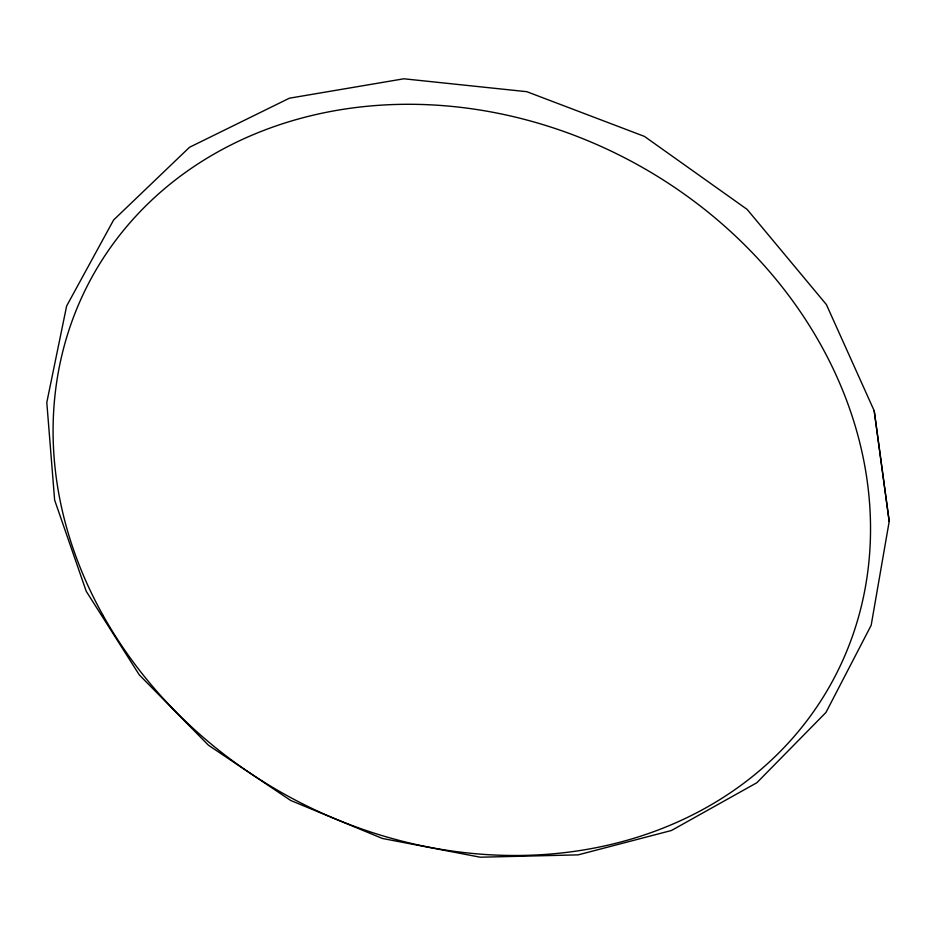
<?xml version="1.0" encoding="UTF-8"?>
<svg xmlns="http://www.w3.org/2000/svg" width="936" height="936" viewBox="0 0 936 936"><rect width="100%" height="100%" fill="white"/><g stroke="black" fill="none" stroke-linecap="round" stroke-linejoin="round"><path stroke-width="1.4" d="M889.2 521.446L871.17 625.295L825.962 712.448L756.861 782.73L671.451 830.489L578.109 854.872L480.262 857.212L382.414 838.469L290.745 800.502L208.377 745.161L139.265 674.856L86.217 591.271L54.627 500.046L46.8 402.48L66.632 306.002L113.619 219.983L189.517 147.28L289.364 98.21L403.861 78.788L526.828 91.693L644.448 136.41L747.115 209.383L826.394 304.574L874.212 410.834L889.2 521.446L874.212 410.834M103.089 615.443A421.797 360.863 28.5 0 0 810.81 715.49A421.797 360.863 28.5 0 0 471.51 108.751A421.797 360.863 28.5 0 0 103.089 615.443"/></g></svg>
